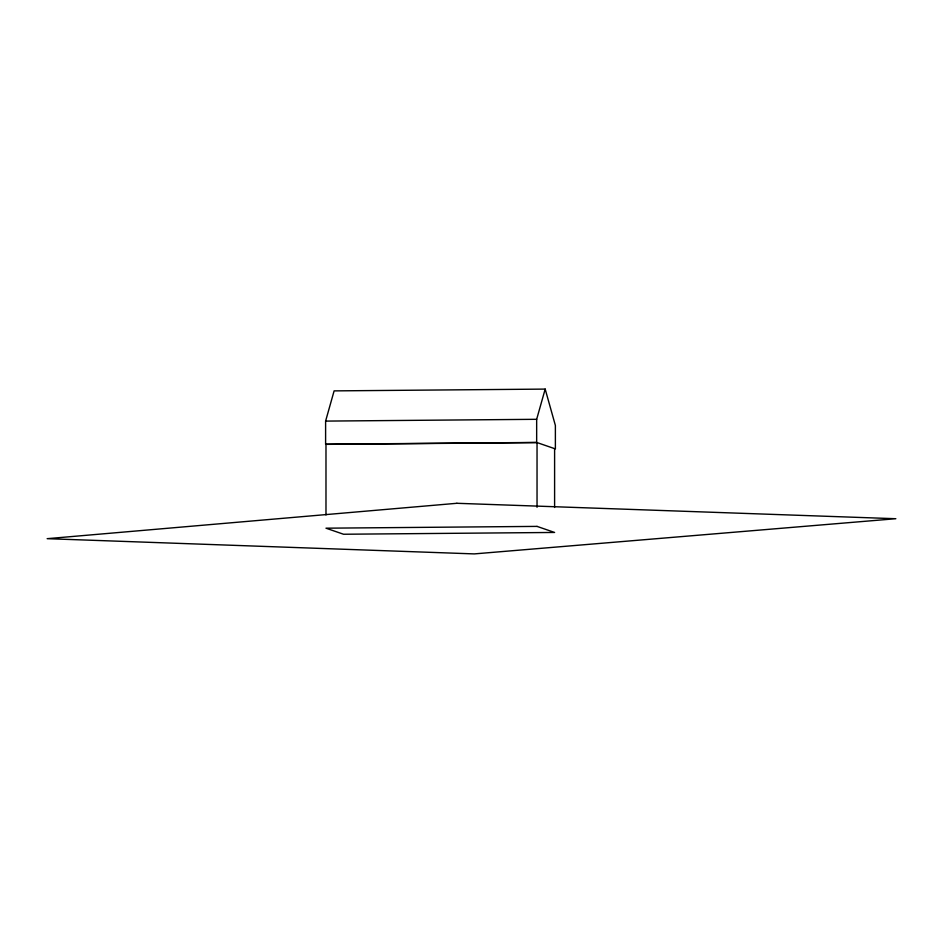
<?xml version="1.0" encoding="UTF-8"?>
<svg xmlns="http://www.w3.org/2000/svg" width="943" height="943" viewBox="0 0 943 943"><rect width="100%" height="100%" fill="white"/><g stroke="black" fill="none" stroke-linecap="round" stroke-linejoin="round"><path stroke-width="1.41" d="M325.606 421.097L334.117 390.885L545.184 389.094L555.38 425.47L555.38 448.903L536.661 442.444L325.606 444.236L325.606 421.097L536.661 419.305L545.184 389.094M554.602 448.632L554.602 507.464M537.038 507.287L537.038 442.573L325.983 444.365L325.983 514.949M536.661 419.305L536.661 442.444M456.884 503.291L47.15 538.677L474.258 553.906L895.85 518.721L456.884 503.291M537.038 526.394L325.983 528.186L343.547 534.245L554.602 532.453L537.038 526.394"/></g></svg>
